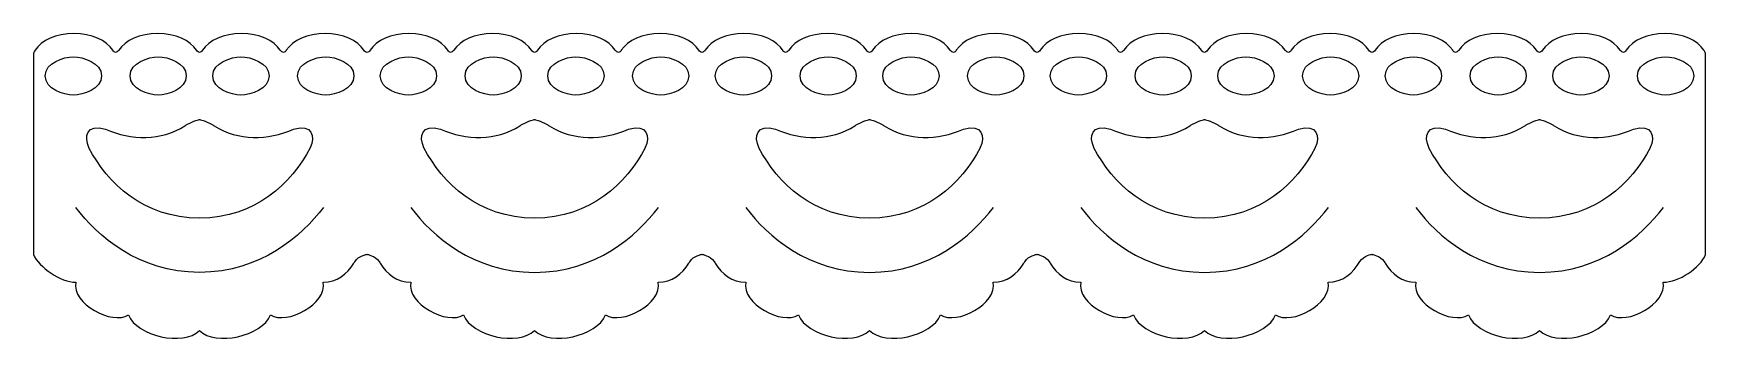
# Model space of a CAD drawing. Header units: centimetres. Extents: x -10.39 to -0.87, y -2.06 to -0.27.
import ezdxf

# ---------------------------------------------------------------- set-up
doc = ezdxf.new("R2010")
doc.units = ezdxf.units.CM
doc.header["$MEASUREMENT"] = 0
doc.layers.add('Layer 1', color=7, linetype='Continuous')

msp = doc.modelspace()

# ---------------------------------------------------------------- linework, layer by layer
at = {"layer": 'Layer 1', "color": 254}
for points, knots in [([(-10.39049, -1.53353), (-10.39049, -1.53353), (-10.39049, -0.38762), (-10.39049, -0.38762), (-10.39049, -0.38762), (-10.38792, -0.38148), (-10.38488, -0.37558), (-10.38104, -0.36997), (-10.38104, -0.36997), (-10.34601, -0.31372), (-10.26007, -0.27406), (-10.15985, -0.27406), (-10.15985, -0.27406), (-10.05963, -0.27406), (-9.97393, -0.31372), (-9.93866, -0.36997), (-9.93866, -0.36997), (-9.93456, -0.37791), (-9.92892, -0.38201), (-9.92281, -0.38225), (-9.92281, -0.38225), (-9.91717, -0.38225), (-9.91053, -0.37841), (-9.90463, -0.37048), (-9.90463, -0.37048), (-9.90437, -0.37048), (-9.90437, -0.37024), (-9.90413, -0.36998), (-9.90413, -0.36998), (-9.8691, -0.31373), (-9.7829, -0.27407), (-9.68294, -0.27407), (-9.68294, -0.27407), (-9.58269, -0.27407), (-9.49702, -0.31373), (-9.46172, -0.36998), (-9.46172, -0.36998), (-9.45585, -0.37739), (-9.44995, -0.38149), (-9.44434, -0.38202), (-9.44434, -0.38202), (-9.43873, -0.38149), (-9.43259, -0.37742), (-9.42696, -0.36998), (-9.42696, -0.36998), (-9.39169, -0.31373), (-9.30599, -0.27407), (-9.20577, -0.27407), (-9.20577, -0.27407), (-9.10555, -0.27407), (-9.01958, -0.31373), (-8.98458, -0.36998), (-8.98458, -0.36998), (-8.98432, -0.37024), (-8.98432, -0.37048), (-8.98408, -0.37048), (-8.98408, -0.37048), (-8.97818, -0.37842), (-8.97154, -0.38225), (-8.9659, -0.38225), (-8.9659, -0.38225), (-8.95976, -0.38201), (-8.95415, -0.37791), (-8.95005, -0.36997), (-8.95005, -0.36997), (-8.91475, -0.31372), (-8.82882, -0.27406), (-8.72886, -0.27406), (-8.72886, -0.27406), (-8.62861, -0.27406), (-8.54267, -0.31372), (-8.50764, -0.36997), (-8.50764, -0.36997), (-8.5033, -0.37791), (-8.4964, -0.38201), (-8.49026, -0.38225), (-8.49026, -0.38225), (-8.48412, -0.38201), (-8.47722, -0.37791), (-8.47285, -0.36997), (-8.47285, -0.36997), (-8.43782, -0.31372), (-8.35191, -0.27406), (-8.25166, -0.27406), (-8.25166, -0.27406), (-8.15167, -0.27406), (-8.06576, -0.31372), (-8.03047, -0.36997), (-8.03047, -0.36997), (-8.02637, -0.37791), (-8.02076, -0.38201), (-8.01459, -0.38225), (-8.01459, -0.38225), (-8.00895, -0.38225), (-8.00231, -0.37841), (-7.99644, -0.37048), (-7.99644, -0.37048), (-7.99618, -0.37048), (-7.99618, -0.37024), (-7.99591, -0.36998), (-7.99591, -0.36998), (-7.96088, -0.31373), (-7.87494, -0.27407), (-7.77472, -0.27407), (-7.77472, -0.27407), (-7.6745, -0.27407), (-7.58882, -0.31373), (-7.55353, -0.36998), (-7.55353, -0.36998), (-7.54789, -0.37739), (-7.54176, -0.38149), (-7.53615, -0.38202), (-7.53615, -0.38202), (-7.53051, -0.38149), (-7.52464, -0.37742), (-7.51877, -0.36998), (-7.51877, -0.36998), (-7.48347, -0.31373), (-7.3978, -0.27407), (-7.29758, -0.27407), (-7.29758, -0.27407), (-7.19759, -0.27407), (-7.11142, -0.31373), (-7.07639, -0.36998), (-7.07639, -0.36998), (-7.07613, -0.37024), (-7.07613, -0.37048), (-7.07586, -0.37048), (-7.07586, -0.37048), (-7.06999, -0.37842), (-7.06358, -0.38225), (-7.05771, -0.38225), (-7.05771, -0.38225), (-7.05157, -0.38201), (-7.04594, -0.37791), (-7.04183, -0.36997), (-7.04183, -0.36997), (-7.00656, -0.31372), (-6.92089, -0.27406), (-6.82064, -0.27406), (-6.82064, -0.27406), (-6.72039, -0.27406), (-6.63474, -0.31372), (-6.59945, -0.36997), (-6.59945, -0.36997), (-6.59511, -0.37791), (-6.58821, -0.38201), (-6.58207, -0.38225), (-6.58207, -0.38225), (-6.5762, -0.38201), (-6.56956, -0.37818), (-6.56545, -0.37101), (-6.56545, -0.37101), (-6.56519, -0.37077), (-6.56492, -0.37024), (-6.56468, -0.36998), (-6.56468, -0.36998), (-6.52965, -0.31373), (-6.44398, -0.27407), (-6.34349, -0.27407), (-6.34349, -0.27407), (-6.24197, -0.27407), (-6.155, -0.31497), (-6.12076, -0.37252), (-6.12076, -0.37252), (-6.11692, -0.37866), (-6.11182, -0.38199), (-6.10671, -0.38223), (-6.10671, -0.38223), (-6.10084, -0.38223), (-6.09417, -0.37839), (-6.08829, -0.37046), (-6.08829, -0.37046), (-6.08805, -0.37046), (-6.08805, -0.37022), (-6.08779, -0.36996), (-6.08779, -0.36996), (-6.05273, -0.31371), (-5.96682, -0.27405), (-5.8666, -0.27405), (-5.8666, -0.27405), (-5.76635, -0.27405), (-5.68068, -0.31371), (-5.64541, -0.36996), (-5.64541, -0.36996), (-5.63977, -0.37737), (-5.63364, -0.38147), (-5.628, -0.382), (-5.628, -0.382), (-5.62239, -0.38147), (-5.61649, -0.3774), (-5.61088, -0.36996), (-5.61088, -0.36996), (-5.57535, -0.31371), (-5.48994, -0.27405), (-5.38969, -0.27405), (-5.38969, -0.27405), (-5.28944, -0.27405), (-5.20326, -0.31371), (-5.1685, -0.36996), (-5.1685, -0.36996), (-5.16824, -0.37022), (-5.16824, -0.37046), (-5.168, -0.37046), (-5.168, -0.37046), (-5.16186, -0.3784), (-5.15546, -0.38223), (-5.14958, -0.38223), (-5.14958, -0.38223), (-5.14347, -0.38199), (-5.13807, -0.37789), (-5.13373, -0.36995), (-5.13373, -0.36995), (-5.0987, -0.3137), (-5.01276, -0.27404), (-4.91254, -0.27404), (-4.91254, -0.27404), (-4.81232, -0.27404), (-4.72662, -0.3137), (-4.69135, -0.36995), (-4.69135, -0.36995), (-4.68725, -0.37789), (-4.68011, -0.38199), (-4.67397, -0.38223), (-4.67397, -0.38223), (-4.66807, -0.38199), (-4.66093, -0.37789), (-4.65685, -0.36995), (-4.65685, -0.36995), (-4.62155, -0.3137), (-4.53588, -0.27404), (-4.43566, -0.27404), (-4.43566, -0.27404), (-4.33541, -0.27404), (-4.24947, -0.3137), (-4.21447, -0.36995), (-4.21447, -0.36995), (-4.2101, -0.37789), (-4.2045, -0.38199), (-4.19859, -0.38223), (-4.19859, -0.38223), (-4.19272, -0.38223), (-4.18605, -0.37839), (-4.18017, -0.37046), (-4.18017, -0.37046), (-4.17991, -0.37046), (-4.17991, -0.37022), (-4.17964, -0.36996), (-4.17964, -0.36996), (-4.14461, -0.31371), (-4.05867, -0.27405), (-3.95845, -0.27405), (-3.95845, -0.27405), (-3.85823, -0.27405), (-3.77255, -0.31371), (-3.73726, -0.36996), (-3.73726, -0.36996), (-3.73162, -0.37763), (-3.72551, -0.38171), (-3.71988, -0.382), (-3.71988, -0.382), (-3.71451, -0.38147), (-3.70837, -0.3774), (-3.70276, -0.36996), (-3.70276, -0.36996), (-3.66746, -0.31371), (-3.58179, -0.27405), (-3.48157, -0.27405), (-3.48157, -0.27405), (-3.38135, -0.27405), (-3.29541, -0.31371), (-3.26038, -0.36996), (-3.26038, -0.36996), (-3.26038, -0.36996), (-3.26012, -0.37022), (-3.26012, -0.37022), (-3.26012, -0.37022), (-3.25372, -0.37816), (-3.24758, -0.38223), (-3.24144, -0.38223), (-3.24144, -0.38223), (-3.23554, -0.38199), (-3.22993, -0.37789), (-3.22559, -0.36995), (-3.22559, -0.36995), (-3.19056, -0.3137), (-3.10462, -0.27404), (-3.00437, -0.27404), (-3.00437, -0.27404), (-2.90412, -0.27404), (-2.81847, -0.3137), (-2.78318, -0.36995), (-2.78318, -0.36995), (-2.77908, -0.37789), (-2.77194, -0.38199), (-2.76606, -0.38223), (-2.76606, -0.38223), (-2.75992, -0.38199), (-2.75278, -0.37789), (-2.74868, -0.36995), (-2.74868, -0.36995), (-2.71341, -0.3137), (-2.62771, -0.27404), (-2.52749, -0.27404), (-2.52749, -0.27404), (-2.42727, -0.27404), (-2.34133, -0.3137), (-2.3063, -0.36995), (-2.3063, -0.36995), (-2.30196, -0.37789), (-2.29659, -0.38199), (-2.29045, -0.38223), (-2.29045, -0.38223), (-2.28455, -0.38223), (-2.27817, -0.37839), (-2.27203, -0.37046), (-2.27203, -0.37046), (-2.27177, -0.37046), (-2.27177, -0.37022), (-2.2715, -0.36996), (-2.2715, -0.36996), (-2.23647, -0.31371), (-2.15056, -0.27405), (-2.05031, -0.27405), (-2.05031, -0.27405), (-1.95006, -0.27405), (-1.86465, -0.31371), (-1.82912, -0.36996), (-1.82912, -0.36996), (-1.82351, -0.37763), (-1.81735, -0.38171), (-1.81174, -0.382), (-1.81174, -0.382), (-1.80637, -0.38147), (-1.80023, -0.3774), (-1.79459, -0.36996), (-1.79459, -0.36996), (-1.75932, -0.31371), (-1.67362, -0.27405), (-1.5734, -0.27405), (-1.5734, -0.27405), (-1.47318, -0.27405), (-1.38724, -0.31371), (-1.35221, -0.36996), (-1.35221, -0.36996), (-1.35221, -0.36996), (-1.35197, -0.37022), (-1.35197, -0.37022), (-1.35197, -0.37022), (-1.34583, -0.37816), (-1.33943, -0.38223), (-1.33329, -0.38223), (-1.33329, -0.38223), (-1.32742, -0.38199), (-1.32178, -0.37789), (-1.31744, -0.36995), (-1.31744, -0.36995), (-1.28241, -0.3137), (-1.19647, -0.27404), (-1.09649, -0.27404), (-1.09649, -0.27404), (-0.996, -0.27404), (-0.91033, -0.3137), (-0.8753, -0.36995), (-0.8753, -0.36995), (-0.87504, -0.37021), (-0.8748, -0.37072), (-0.87453, -0.37098), (-0.87453, -0.37098), (-0.87122, -0.37635), (-0.86813, -0.38199), (-0.86583, -0.38762), (-0.86583, -0.38762), (-0.86583, -0.38762), (-0.86583, -1.53353), (-0.86583, -1.53353), (-0.86583, -1.53353), (-0.89552, -1.6092), (-1.01926, -1.69104), (-1.10673, -1.69104), (-1.10673, -1.69104), (-1.08321, -1.81354), (-1.31541, -1.93731), (-1.40695, -1.87672), (-1.40695, -1.87672), (-1.45529, -1.99896), (-1.72072, -2.05722), (-1.81203, -1.96596), (-1.81203, -1.96596), (-1.90331, -2.05721), (-2.1685, -1.99895), (-2.21684, -1.87672), (-2.21684, -1.87672), (-2.30839, -1.93731), (-2.54085, -1.81354), (-2.51706, -1.69104), (-2.51706, -1.69104), (-2.59175, -1.69104), (-2.65568, -1.64373), (-2.69097, -1.58288), (-2.69097, -1.58288), (-2.6925, -1.57955), (-2.69428, -1.5765), (-2.69608, -1.57367), (-2.69608, -1.57367), (-2.71883, -1.53938), (-2.76614, -1.53173), (-2.76614, -1.53173), (-2.76614, -1.53173), (-2.76614, -1.53173), (-2.81244, -1.53911), (-2.8352, -1.57263), (-2.8352, -1.57263), (-2.86946, -1.63811), (-2.93648, -1.69103), (-3.01496, -1.69103), (-3.01496, -1.69103), (-2.99117, -1.81353), (-3.22364, -1.9373), (-3.31518, -1.87671), (-3.31518, -1.87671), (-3.36352, -1.99895), (-3.62871, -2.05721), (-3.71999, -1.96595), (-3.71999, -1.96595), (-3.81154, -2.0572), (-4.07673, -1.99894), (-4.12507, -1.87671), (-4.12507, -1.87671), (-4.21662, -1.9373), (-4.44881, -1.81353), (-4.42529, -1.69103), (-4.42529, -1.69103), (-4.49972, -1.69103), (-4.56388, -1.64372), (-4.59917, -1.58287), (-4.59917, -1.58287), (-4.6007, -1.57927), (-4.6025, -1.57623), (-4.60454, -1.57313), (-4.60454, -1.57313), (-4.62729, -1.5394), (-4.6741, -1.53175), (-4.6741, -1.53175), (-4.6741, -1.53175), (-4.6741, -1.53175), (-4.72167, -1.5394), (-4.7439, -1.57392), (-4.7439, -1.57392), (-4.74596, -1.57675), (-4.7475, -1.57982), (-4.74903, -1.58289), (-4.74903, -1.58289), (-4.78456, -1.64374), (-4.84875, -1.69105), (-4.92291, -1.69105), (-4.92291, -1.69105), (-4.89939, -1.81355), (-5.13183, -1.93732), (-5.22313, -1.87673), (-5.22313, -1.87673), (-5.27171, -1.99897), (-5.5369, -2.05723), (-5.62821, -1.96597), (-5.62821, -1.96597), (-5.71952, -2.05722), (-5.98495, -1.99896), (-6.03329, -1.87673), (-6.03329, -1.87673), (-6.12484, -1.93732), (-6.35703, -1.81355), (-6.33351, -1.69105), (-6.33351, -1.69105), (-6.40794, -1.69105), (-6.47186, -1.64374), (-6.50739, -1.58289), (-6.50739, -1.58289), (-6.50892, -1.57929), (-6.51072, -1.57625), (-6.51276, -1.57315), (-6.51276, -1.57315), (-6.53551, -1.53942), (-6.58232, -1.53177), (-6.58232, -1.53177), (-6.58232, -1.53177), (-6.58232, -1.53177), (-6.62989, -1.53942), (-6.65214, -1.57394), (-6.65214, -1.57394), (-6.65418, -1.57677), (-6.65571, -1.57984), (-6.65725, -1.58291), (-6.65725, -1.58291), (-6.69278, -1.64376), (-6.75673, -1.69107), (-6.83113, -1.69107), (-6.83113, -1.69107), (-6.80761, -1.81357), (-7.04005, -1.93734), (-7.13135, -1.87675), (-7.13135, -1.87675), (-7.17993, -1.99899), (-7.44512, -2.05725), (-7.53643, -1.96599), (-7.53643, -1.96599), (-7.62771, -2.05724), (-7.89317, -1.99898), (-7.94151, -1.87675), (-7.94151, -1.87675), (-8.03282, -1.93734), (-8.26525, -1.81357), (-8.24173, -1.69107), (-8.24173, -1.69107), (-8.31613, -1.69107), (-8.38008, -1.64376), (-8.41561, -1.58291), (-8.41561, -1.58291), (-8.41714, -1.57931), (-8.41892, -1.57627), (-8.42098, -1.57317), (-8.42098, -1.57317), (-8.44373, -1.53944), (-8.49054, -1.53179), (-8.49054, -1.53179), (-8.49054, -1.53179), (-8.49054, -1.53179), (-8.53809, -1.53944), (-8.56034, -1.57396), (-8.56034, -1.57396), (-8.5624, -1.57679), (-8.56394, -1.57986), (-8.56545, -1.58293), (-8.56545, -1.58293), (-8.60098, -1.64378), (-8.66493, -1.69109), (-8.73936, -1.69109), (-8.73936, -1.69109), (-8.71584, -1.81359), (-8.94828, -1.93736), (-9.03958, -1.87677), (-9.03958, -1.87677), (-9.08792, -1.99901), (-9.35335, -2.05727), (-9.44466, -1.96601), (-9.44466, -1.96601), (-9.53597, -2.05726), (-9.80116, -1.999), (-9.84974, -1.87677), (-9.84974, -1.87677), (-9.94105, -1.93736), (-10.17348, -1.81359), (-10.14996, -1.69109), (-10.14996, -1.69109), (-10.23423, -1.69103), (-10.35903, -1.60589), (-10.39049, -1.53353)], [0, 0, 0, 0, 0.0071429, 0.0071429, 0.0071429, 0.0071429, 0.0142857, 0.0142857, 0.0142857, 0.0142857, 0.0214286, 0.0214286, 0.0214286, 0.0214286, 0.0285714, 0.0285714, 0.0285714, 0.0285714, 0.0357143, 0.0357143, 0.0357143, 0.0357143, 0.0428571, 0.0428571, 0.0428571, 0.0428571, 0.05, 0.05, 0.05, 0.05, 0.0571429, 0.0571429, 0.0571429, 0.0571429, 0.0642857, 0.0642857, 0.0642857, 0.0642857, 0.0714286, 0.0714286, 0.0714286, 0.0714286, 0.0785714, 0.0785714, 0.0785714, 0.0785714, 0.0857143, 0.0857143, 0.0857143, 0.0857143, 0.0928571, 0.0928571, 0.0928571, 0.0928571, 0.1, 0.1, 0.1, 0.1, 0.1071429, 0.1071429, 0.1071429, 0.1071429, 0.1142857, 0.1142857, 0.1142857, 0.1142857, 0.1214286, 0.1214286, 0.1214286, 0.1214286, 0.1285714, 0.1285714, 0.1285714, 0.1285714, 0.1357143, 0.1357143, 0.1357143, 0.1357143, 0.1428571, 0.1428571, 0.1428571, 0.1428571, 0.15, 0.15, 0.15, 0.15, 0.1571429, 0.1571429, 0.1571429, 0.1571429, 0.1642857, 0.1642857, 0.1642857, 0.1642857, 0.1714286, 0.1714286, 0.1714286, 0.1714286, 0.1785714, 0.1785714, 0.1785714, 0.1785714, 0.1857143, 0.1857143, 0.1857143, 0.1857143, 0.1928571, 0.1928571, 0.1928571, 0.1928571, 0.2, 0.2, 0.2, 0.2, 0.2071429, 0.2071429, 0.2071429, 0.2071429, 0.2142857, 0.2142857, 0.2142857, 0.2142857, 0.2214286, 0.2214286, 0.2214286, 0.2214286, 0.2285714, 0.2285714, 0.2285714, 0.2285714, 0.2357143, 0.2357143, 0.2357143, 0.2357143, 0.2428571, 0.2428571, 0.2428571, 0.2428571, 0.25, 0.25, 0.25, 0.25, 0.2571429, 0.2571429, 0.2571429, 0.2571429, 0.2642857, 0.2642857, 0.2642857, 0.2642857, 0.2714286, 0.2714286, 0.2714286, 0.2714286, 0.2785714, 0.2785714, 0.2785714, 0.2785714, 0.2857143, 0.2857143, 0.2857143, 0.2857143, 0.2928571, 0.2928571, 0.2928571, 0.2928571, 0.3, 0.3, 0.3, 0.3, 0.3071429, 0.3071429, 0.3071429, 0.3071429, 0.3142857, 0.3142857, 0.3142857, 0.3142857, 0.3214286, 0.3214286, 0.3214286, 0.3214286, 0.3285714, 0.3285714, 0.3285714, 0.3285714, 0.3357143, 0.3357143, 0.3357143, 0.3357143, 0.3428571, 0.3428571, 0.3428571, 0.3428571, 0.35, 0.35, 0.35, 0.35, 0.3571429, 0.3571429, 0.3571429, 0.3571429, 0.3642857, 0.3642857, 0.3642857, 0.3642857, 0.3714286, 0.3714286, 0.3714286, 0.3714286, 0.3785714, 0.3785714, 0.3785714, 0.3785714, 0.3857143, 0.3857143, 0.3857143, 0.3857143, 0.3928571, 0.3928571, 0.3928571, 0.3928571, 0.4, 0.4, 0.4, 0.4, 0.4071429, 0.4071429, 0.4071429, 0.4071429, 0.4142857, 0.4142857, 0.4142857, 0.4142857, 0.4214286, 0.4214286, 0.4214286, 0.4214286, 0.4285714, 0.4285714, 0.4285714, 0.4285714, 0.4357143, 0.4357143, 0.4357143, 0.4357143, 0.4428571, 0.4428571, 0.4428571, 0.4428571, 0.45, 0.45, 0.45, 0.45, 0.4571429, 0.4571429, 0.4571429, 0.4571429, 0.4642857, 0.4642857, 0.4642857, 0.4642857, 0.4714286, 0.4714286, 0.4714286, 0.4714286, 0.4785714, 0.4785714, 0.4785714, 0.4785714, 0.4857143, 0.4857143, 0.4857143, 0.4857143, 0.4928571, 0.4928571, 0.4928571, 0.4928571, 0.5, 0.5, 0.5, 0.5, 0.5071429, 0.5071429, 0.5071429, 0.5071429, 0.5142857, 0.5142857, 0.5142857, 0.5142857, 0.5214286, 0.5214286, 0.5214286, 0.5214286, 0.5285714, 0.5285714, 0.5285714, 0.5285714, 0.5357143, 0.5357143, 0.5357143, 0.5357143, 0.5428571, 0.5428571, 0.5428571, 0.5428571, 0.55, 0.55, 0.55, 0.55, 0.5571429, 0.5571429, 0.5571429, 0.5571429, 0.5642857, 0.5642857, 0.5642857, 0.5642857, 0.5714286, 0.5714286, 0.5714286, 0.5714286, 0.5785714, 0.5785714, 0.5785714, 0.5785714, 0.5857143, 0.5857143, 0.5857143, 0.5857143, 0.5928571, 0.5928571, 0.5928571, 0.5928571, 0.6, 0.6, 0.6, 0.6, 0.6071429, 0.6071429, 0.6071429, 0.6071429, 0.6142857, 0.6142857, 0.6142857, 0.6142857, 0.6214286, 0.6214286, 0.6214286, 0.6214286, 0.6285714, 0.6285714, 0.6285714, 0.6285714, 0.6357143, 0.6357143, 0.6357143, 0.6357143, 0.6428571, 0.6428571, 0.6428571, 0.6428571, 0.65, 0.65, 0.65, 0.65, 0.6571429, 0.6571429, 0.6571429, 0.6571429, 0.6642857, 0.6642857, 0.6642857, 0.6642857, 0.6714286, 0.6714286, 0.6714286, 0.6714286, 0.6785714, 0.6785714, 0.6785714, 0.6785714, 0.6857143, 0.6857143, 0.6857143, 0.6857143, 0.6928571, 0.6928571, 0.6928571, 0.6928571, 0.7, 0.7, 0.7, 0.7, 0.7071429, 0.7071429, 0.7071429, 0.7071429, 0.7142857, 0.7142857, 0.7142857, 0.7142857, 0.7214286, 0.7214286, 0.7214286, 0.7214286, 0.7285714, 0.7285714, 0.7285714, 0.7285714, 0.7357143, 0.7357143, 0.7357143, 0.7357143, 0.7428571, 0.7428571, 0.7428571, 0.7428571, 0.75, 0.75, 0.75, 0.75, 0.7571429, 0.7571429, 0.7571429, 0.7571429, 0.7642857, 0.7642857, 0.7642857, 0.7642857, 0.7714286, 0.7714286, 0.7714286, 0.7714286, 0.7785714, 0.7785714, 0.7785714, 0.7785714, 0.7857143, 0.7857143, 0.7857143, 0.7857143, 0.7928571, 0.7928571, 0.7928571, 0.7928571, 0.8, 0.8, 0.8, 0.8, 0.8071429, 0.8071429, 0.8071429, 0.8071429, 0.8142857, 0.8142857, 0.8142857, 0.8142857, 0.8214286, 0.8214286, 0.8214286, 0.8214286, 0.8285714, 0.8285714, 0.8285714, 0.8285714, 0.8357143, 0.8357143, 0.8357143, 0.8357143, 0.8428571, 0.8428571, 0.8428571, 0.8428571, 0.85, 0.85, 0.85, 0.85, 0.8571429, 0.8571429, 0.8571429, 0.8571429, 0.8642857, 0.8642857, 0.8642857, 0.8642857, 0.8714286, 0.8714286, 0.8714286, 0.8714286, 0.8785714, 0.8785714, 0.8785714, 0.8785714, 0.8857143, 0.8857143, 0.8857143, 0.8857143, 0.8928571, 0.8928571, 0.8928571, 0.8928571, 0.9, 0.9, 0.9, 0.9, 0.9071429, 0.9071429, 0.9071429, 0.9071429, 0.9142857, 0.9142857, 0.9142857, 0.9142857, 0.9214286, 0.9214286, 0.9214286, 0.9214286, 0.9285714, 0.9285714, 0.9285714, 0.9285714, 0.9357143, 0.9357143, 0.9357143, 0.9357143, 0.9428571, 0.9428571, 0.9428571, 0.9428571, 0.95, 0.95, 0.95, 0.95, 0.9571429, 0.9571429, 0.9571429, 0.9571429, 0.9642857, 0.9642857, 0.9642857, 0.9642857, 0.9714286, 0.9714286, 0.9714286, 0.9714286, 0.9785714, 0.9785714, 0.9785714, 0.9785714, 0.9857143, 0.9857143, 0.9857143, 0.9857143, 1, 1, 1, 1]), ([(-10.323, -0.51573), (-10.323, -0.59143), (-10.21841, -0.62466), (-10.1629, -0.62466), (-10.1629, -0.62466), (-10.10715, -0.62466), (-10.00256, -0.59143), (-10.00256, -0.51573), (-10.00256, -0.51573), (-10.00256, -0.44027), (-10.10715, -0.40704), (-10.1629, -0.40704), (-10.1629, -0.40704), (-10.21838, -0.40704), (-10.323, -0.44029), (-10.323, -0.51573)], [0, 0, 0, 0, 0.2, 0.2, 0.2, 0.2, 0.4, 0.4, 0.4, 0.4, 0.6, 0.6, 0.6, 0.6, 1, 1, 1, 1]), ([(-9.51975, -0.51573), (-9.51975, -0.44027), (-9.62437, -0.40704), (-9.67985, -0.40704), (-9.67985, -0.40704), (-9.73533, -0.40704), (-9.84019, -0.44027), (-9.84019, -0.51573), (-9.84019, -0.51573), (-9.84019, -0.59143), (-9.73534, -0.62466), (-9.67985, -0.62466), (-9.67985, -0.62466), (-9.62436, -0.62466), (-9.51975, -0.59142), (-9.51975, -0.51573)], [0, 0, 0, 0, 0.2, 0.2, 0.2, 0.2, 0.4, 0.4, 0.4, 0.4, 0.6, 0.6, 0.6, 0.6, 1, 1, 1, 1]), ([(-9.04845, -0.51573), (-9.04845, -0.44027), (-9.15304, -0.40704), (-9.20879, -0.40704), (-9.20879, -0.40704), (-9.26427, -0.40704), (-9.36886, -0.44027), (-9.36886, -0.51573), (-9.36886, -0.51573), (-9.36886, -0.59143), (-9.26427, -0.62466), (-9.20879, -0.62466), (-9.20879, -0.62466), (-9.15304, -0.62466), (-9.04845, -0.59142), (-9.04845, -0.51573)], [0, 0, 0, 0, 0.2, 0.2, 0.2, 0.2, 0.4, 0.4, 0.4, 0.4, 0.6, 0.6, 0.6, 0.6, 1, 1, 1, 1]), ([(-8.56563, -0.51573), (-8.56563, -0.44027), (-8.67025, -0.40704), (-8.72573, -0.40704), (-8.72573, -0.40704), (-8.78121, -0.40704), (-8.88607, -0.44027), (-8.88607, -0.51573), (-8.88607, -0.51573), (-8.88607, -0.59143), (-8.78122, -0.62466), (-8.72573, -0.62466), (-8.72573, -0.62466), (-8.67024, -0.62466), (-8.56563, -0.59142), (-8.56563, -0.51573)], [0, 0, 0, 0, 0.2, 0.2, 0.2, 0.2, 0.4, 0.4, 0.4, 0.4, 0.6, 0.6, 0.6, 0.6, 1, 1, 1, 1]), ([(-8.09433, -0.51573), (-8.09433, -0.44027), (-8.19918, -0.40704), (-8.25467, -0.40704), (-8.25467, -0.40704), (-8.31016, -0.40704), (-8.41474, -0.44027), (-8.41474, -0.51573), (-8.41474, -0.51573), (-8.41474, -0.59143), (-8.31015, -0.62466), (-8.25467, -0.62466), (-8.25467, -0.62466), (-8.19919, -0.62466), (-8.09433, -0.59142), (-8.09433, -0.51573)], [0, 0, 0, 0, 0.2, 0.2, 0.2, 0.2, 0.4, 0.4, 0.4, 0.4, 0.6, 0.6, 0.6, 0.6, 1, 1, 1, 1]), ([(-7.61155, -0.51573), (-7.61155, -0.44027), (-7.71614, -0.40704), (-7.77162, -0.40704), (-7.77162, -0.40704), (-7.82737, -0.40704), (-7.93198, -0.44027), (-7.93198, -0.51573), (-7.93198, -0.51573), (-7.93198, -0.59143), (-7.82739, -0.62466), (-7.77162, -0.62466), (-7.77162, -0.62466), (-7.71611, -0.62466), (-7.61155, -0.59142), (-7.61155, -0.51573)], [0, 0, 0, 0, 0.2, 0.2, 0.2, 0.2, 0.4, 0.4, 0.4, 0.4, 0.6, 0.6, 0.6, 0.6, 1, 1, 1, 1]), ([(-7.14022, -0.51573), (-7.14022, -0.44027), (-7.24507, -0.40704), (-7.30056, -0.40704), (-7.30056, -0.40704), (-7.35607, -0.40704), (-7.46063, -0.44027), (-7.46063, -0.51573), (-7.46063, -0.51573), (-7.46063, -0.59143), (-7.35604, -0.62466), (-7.30056, -0.62466), (-7.30056, -0.62466), (-7.24507, -0.62466), (-7.14022, -0.59142), (-7.14022, -0.51573)], [0, 0, 0, 0, 0.2, 0.2, 0.2, 0.2, 0.4, 0.4, 0.4, 0.4, 0.6, 0.6, 0.6, 0.6, 1, 1, 1, 1]), ([(-6.65743, -0.51573), (-6.65743, -0.44027), (-6.76202, -0.40704), (-6.8175, -0.40704), (-6.8175, -0.40704), (-6.87325, -0.40704), (-6.97784, -0.44027), (-6.97784, -0.51573), (-6.97784, -0.51573), (-6.97784, -0.59143), (-6.87325, -0.62466), (-6.8175, -0.62466), (-6.8175, -0.62466), (-6.762, -0.62466), (-6.65743, -0.59142), (-6.65743, -0.51573)], [0, 0, 0, 0, 0.2, 0.2, 0.2, 0.2, 0.4, 0.4, 0.4, 0.4, 0.6, 0.6, 0.6, 0.6, 1, 1, 1, 1]), ([(-6.18613, -0.51573), (-6.18613, -0.44027), (-6.29096, -0.40704), (-6.34647, -0.40704), (-6.34647, -0.40704), (-6.40195, -0.40704), (-6.50654, -0.44027), (-6.50654, -0.51573), (-6.50654, -0.51573), (-6.50654, -0.59143), (-6.40195, -0.62466), (-6.34647, -0.62466), (-6.34647, -0.62466), (-6.29096, -0.62466), (-6.18613, -0.59142), (-6.18613, -0.51573)], [0, 0, 0, 0, 0.2, 0.2, 0.2, 0.2, 0.4, 0.4, 0.4, 0.4, 0.6, 0.6, 0.6, 0.6, 1, 1, 1, 1]), ([(-5.70329, -0.51573), (-5.70329, -0.44027), (-5.80814, -0.40704), (-5.86363, -0.40704), (-5.86363, -0.40704), (-5.91912, -0.40704), (-6.0237, -0.44027), (-6.0237, -0.51573), (-6.0237, -0.51573), (-6.0237, -0.59143), (-5.91911, -0.62466), (-5.86363, -0.62466), (-5.86363, -0.62466), (-5.80815, -0.62466), (-5.70329, -0.59142), (-5.70329, -0.51573)], [0, 0, 0, 0, 0.2, 0.2, 0.2, 0.2, 0.4, 0.4, 0.4, 0.4, 0.6, 0.6, 0.6, 0.6, 1, 1, 1, 1]), ([(-5.23199, -0.51573), (-5.23199, -0.44027), (-5.33684, -0.40704), (-5.39233, -0.40704), (-5.39233, -0.40704), (-5.44782, -0.40704), (-5.55243, -0.44027), (-5.55243, -0.51573), (-5.55243, -0.51573), (-5.55243, -0.59143), (-5.44781, -0.62466), (-5.39233, -0.62466), (-5.39233, -0.62466), (-5.33685, -0.62466), (-5.23199, -0.59142), (-5.23199, -0.51573)], [0, 0, 0, 0, 0.2, 0.2, 0.2, 0.2, 0.4, 0.4, 0.4, 0.4, 0.6, 0.6, 0.6, 0.6, 1, 1, 1, 1]), ([(-4.74918, -0.51573), (-4.74918, -0.44027), (-4.85403, -0.40704), (-4.90952, -0.40704), (-4.90952, -0.40704), (-4.96503, -0.40704), (-5.06959, -0.44027), (-5.06959, -0.51573), (-5.06959, -0.51573), (-5.06959, -0.59143), (-4.965, -0.62466), (-4.90952, -0.62466), (-4.90952, -0.62466), (-4.85403, -0.62466), (-4.74918, -0.59142), (-4.74918, -0.51573)], [0, 0, 0, 0, 0.2, 0.2, 0.2, 0.2, 0.4, 0.4, 0.4, 0.4, 0.6, 0.6, 0.6, 0.6, 1, 1, 1, 1]), ([(-4.27814, -0.51573), (-4.27814, -0.44027), (-4.38273, -0.40704), (-4.43821, -0.40704), (-4.43821, -0.40704), (-4.49369, -0.40704), (-4.59855, -0.44027), (-4.59855, -0.51573), (-4.59855, -0.51573), (-4.59855, -0.59143), (-4.4937, -0.62466), (-4.43821, -0.62466), (-4.43821, -0.62466), (-4.38272, -0.62466), (-4.27814, -0.59142), (-4.27814, -0.51573)], [0, 0, 0, 0, 0.2, 0.2, 0.2, 0.2, 0.4, 0.4, 0.4, 0.4, 0.6, 0.6, 0.6, 0.6, 1, 1, 1, 1]), ([(-3.79509, -0.51573), (-3.79509, -0.44027), (-3.89992, -0.40704), (-3.95543, -0.40704), (-3.95543, -0.40704), (-4.01091, -0.40704), (-4.1155, -0.44027), (-4.1155, -0.51573), (-4.1155, -0.51573), (-4.1155, -0.59143), (-4.01091, -0.62466), (-3.95543, -0.62466), (-3.95543, -0.62466), (-3.89992, -0.62466), (-3.79509, -0.59142), (-3.79509, -0.51573)], [0, 0, 0, 0, 0.2, 0.2, 0.2, 0.2, 0.4, 0.4, 0.4, 0.4, 0.6, 0.6, 0.6, 0.6, 1, 1, 1, 1]), ([(-3.32405, -0.51573), (-3.32405, -0.44027), (-3.42864, -0.40704), (-3.48412, -0.40704), (-3.48412, -0.40704), (-3.53963, -0.40704), (-3.64422, -0.44027), (-3.64422, -0.51573), (-3.64422, -0.51573), (-3.64422, -0.59143), (-3.53963, -0.62466), (-3.48412, -0.62466), (-3.48412, -0.62466), (-3.42862, -0.62466), (-3.32405, -0.59142), (-3.32405, -0.51573)], [0, 0, 0, 0, 0.2, 0.2, 0.2, 0.2, 0.4, 0.4, 0.4, 0.4, 0.6, 0.6, 0.6, 0.6, 1, 1, 1, 1]), ([(-2.84098, -0.51573), (-2.84098, -0.44027), (-2.94583, -0.40704), (-3.00132, -0.40704), (-3.00132, -0.40704), (-3.05681, -0.40704), (-3.16142, -0.44027), (-3.16142, -0.51573), (-3.16142, -0.51573), (-3.16142, -0.59143), (-3.0568, -0.62466), (-3.00132, -0.62466), (-3.00132, -0.62466), (-2.94584, -0.62466), (-2.84098, -0.59142), (-2.84098, -0.51573)], [0, 0, 0, 0, 0.2, 0.2, 0.2, 0.2, 0.4, 0.4, 0.4, 0.4, 0.6, 0.6, 0.6, 0.6, 1, 1, 1, 1]), ([(-2.36994, -0.51573), (-2.36994, -0.44027), (-2.47453, -0.40704), (-2.53001, -0.40704), (-2.53001, -0.40704), (-2.58549, -0.40704), (-2.69035, -0.44027), (-2.69035, -0.51573), (-2.69035, -0.51573), (-2.69035, -0.59143), (-2.58552, -0.62466), (-2.53001, -0.62466), (-2.53001, -0.62466), (-2.4745, -0.62466), (-2.36994, -0.59142), (-2.36994, -0.51573)], [0, 0, 0, 0, 0.2, 0.2, 0.2, 0.2, 0.4, 0.4, 0.4, 0.4, 0.6, 0.6, 0.6, 0.6, 1, 1, 1, 1]), ([(-1.88713, -0.51573), (-1.88713, -0.44027), (-1.99172, -0.40704), (-2.0472, -0.40704), (-2.0472, -0.40704), (-2.10268, -0.40704), (-2.20754, -0.44027), (-2.20754, -0.51573), (-2.20754, -0.51573), (-2.20754, -0.59143), (-2.10269, -0.62466), (-2.0472, -0.62466), (-2.0472, -0.62466), (-1.99171, -0.62466), (-1.88713, -0.59142), (-1.88713, -0.51573)], [0, 0, 0, 0, 0.2, 0.2, 0.2, 0.2, 0.4, 0.4, 0.4, 0.4, 0.6, 0.6, 0.6, 0.6, 1, 1, 1, 1]), ([(-1.41583, -0.51573), (-1.41583, -0.44027), (-1.52042, -0.40704), (-1.57593, -0.40704), (-1.57593, -0.40704), (-1.63141, -0.40704), (-1.73627, -0.44027), (-1.73627, -0.51573), (-1.73627, -0.51573), (-1.73627, -0.59143), (-1.63142, -0.62466), (-1.57593, -0.62466), (-1.57593, -0.62466), (-1.52041, -0.62466), (-1.41583, -0.59142), (-1.41583, -0.51573)], [0, 0, 0, 0, 0.2, 0.2, 0.2, 0.2, 0.4, 0.4, 0.4, 0.4, 0.6, 0.6, 0.6, 0.6, 1, 1, 1, 1]), ([(-0.93301, -0.51573), (-0.93301, -0.44027), (-1.0376, -0.40704), (-1.09308, -0.40704), (-1.09308, -0.40704), (-1.14856, -0.40704), (-1.25342, -0.44027), (-1.25342, -0.51573), (-1.25342, -0.51573), (-1.25342, -0.59143), (-1.14857, -0.62466), (-1.09308, -0.62466), (-1.09308, -0.62466), (-1.03759, -0.62466), (-0.93301, -0.59142), (-0.93301, -0.51573)], [0, 0, 0, 0, 0.2, 0.2, 0.2, 0.2, 0.4, 0.4, 0.4, 0.4, 0.6, 0.6, 0.6, 0.6, 1, 1, 1, 1]), ([(-9.98031, -0.81979), (-10.08823, -0.78526), (-10.10382, -0.8617), (-10.07442, -0.92412), (-10.07442, -0.92412), (-10.07442, -0.92438), (-10.07418, -0.92438), (-10.07418, -0.92465), (-10.07418, -0.92465), (-9.96832, -1.12769), (-9.76425, -1.3256), (-9.44431, -1.3256), (-9.44431, -1.3256), (-9.12437, -1.3256), (-8.92033, -1.12769), (-8.8142, -0.92465), (-8.8142, -0.92465), (-8.8142, -0.92465), (-8.81445, -0.92464), (-8.81445, -0.92464), (-8.81445, -0.92464), (-8.78455, -0.86222), (-8.80014, -0.78526), (-8.90832, -0.81979), (-8.90832, -0.81979), (-9.05818, -0.88371), (-9.22259, -0.88729), (-9.36121, -0.8001), (-9.36121, -0.8001), (-9.36608, -0.79677), (-9.37092, -0.7937), (-9.37579, -0.79087), (-9.37579, -0.79087), (-9.40982, -0.77145), (-9.44432, -0.76454), (-9.44432, -0.76454), (-9.44432, -0.76454), (-9.44432, -0.76454), (-9.47885, -0.77145), (-9.51285, -0.79087), (-9.51285, -0.79087), (-9.51772, -0.7937), (-9.52259, -0.79677), (-9.52743, -0.8001), (-9.52743, -0.8001), (-9.66601, -0.88731), (-9.83045, -0.88371), (-9.98031, -0.81979)], [0, 0, 0, 0, 0.0769231, 0.0769231, 0.0769231, 0.0769231, 0.1538462, 0.1538462, 0.1538462, 0.1538462, 0.2307692, 0.2307692, 0.2307692, 0.2307692, 0.3076923, 0.3076923, 0.3076923, 0.3076923, 0.3846154, 0.3846154, 0.3846154, 0.3846154, 0.4615385, 0.4615385, 0.4615385, 0.4615385, 0.5384615, 0.5384615, 0.5384615, 0.5384615, 0.6153846, 0.6153846, 0.6153846, 0.6153846, 0.6923077, 0.6923077, 0.6923077, 0.6923077, 0.7692308, 0.7692308, 0.7692308, 0.7692308, 0.8461538, 0.8461538, 0.8461538, 0.8461538, 1, 1, 1, 1]), ([(-7.60461, -0.79089), (-7.60948, -0.79372), (-7.61432, -0.79679), (-7.61919, -0.80012), (-7.61919, -0.80012), (-7.75778, -0.8873), (-7.92224, -0.88373), (-8.07208, -0.81981), (-8.07208, -0.81981), (-8.18024, -0.78528), (-8.19585, -0.86225), (-8.16593, -0.92466), (-8.16593, -0.92466), (-8.16593, -0.92466), (-8.16619, -0.92467), (-8.16619, -0.92467), (-8.16619, -0.92467), (-8.06007, -1.12771), (-7.85599, -1.32562), (-7.53608, -1.32562), (-7.53608, -1.32562), (-7.21641, -1.32562), (-7.0121, -1.12771), (-6.90624, -0.92467), (-6.90624, -0.92467), (-6.90624, -0.92441), (-6.90598, -0.92441), (-6.90598, -0.92414), (-6.90598, -0.92414), (-6.87658, -0.86172), (-6.89217, -0.78526), (-7.00009, -0.81981), (-7.00009, -0.81981), (-7.14995, -0.88373), (-7.31436, -0.88731), (-7.45298, -0.80012), (-7.45298, -0.80012), (-7.45785, -0.79679), (-7.46269, -0.79372), (-7.46756, -0.79089), (-7.46756, -0.79089), (-7.50156, -0.77147), (-7.53609, -0.76456), (-7.53609, -0.76456), (-7.53609, -0.76456), (-7.53609, -0.76456), (-7.57062, -0.77145), (-7.60461, -0.79089)], [0, 0, 0, 0, 0.0769231, 0.0769231, 0.0769231, 0.0769231, 0.1538462, 0.1538462, 0.1538462, 0.1538462, 0.2307692, 0.2307692, 0.2307692, 0.2307692, 0.3076923, 0.3076923, 0.3076923, 0.3076923, 0.3846154, 0.3846154, 0.3846154, 0.3846154, 0.4615385, 0.4615385, 0.4615385, 0.4615385, 0.5384615, 0.5384615, 0.5384615, 0.5384615, 0.6153846, 0.6153846, 0.6153846, 0.6153846, 0.6923077, 0.6923077, 0.6923077, 0.6923077, 0.7692308, 0.7692308, 0.7692308, 0.7692308, 0.8461538, 0.8461538, 0.8461538, 0.8461538, 1, 1, 1, 1]), ([(-6.25823, -0.92414), (-6.25823, -0.9244), (-6.25799, -0.9244), (-6.25799, -0.92467), (-6.25799, -0.92467), (-6.15213, -1.12771), (-5.94779, -1.32562), (-5.62788, -1.32562), (-5.62788, -1.32562), (-5.30821, -1.32562), (-5.1039, -1.12771), (-4.99804, -0.92467), (-4.99804, -0.92467), (-4.99804, -0.92441), (-4.99778, -0.92441), (-4.99778, -0.92414), (-4.99778, -0.92414), (-4.96838, -0.86172), (-4.98423, -0.78526), (-5.09216, -0.81981), (-5.09216, -0.81981), (-5.24202, -0.88373), (-5.40619, -0.88731), (-5.54478, -0.80012), (-5.54478, -0.80012), (-5.54965, -0.79679), (-5.55449, -0.79372), (-5.55936, -0.79089), (-5.55936, -0.79089), (-5.59336, -0.77147), (-5.62789, -0.76456), (-5.62789, -0.76456), (-5.62789, -0.76456), (-5.62789, -0.76456), (-5.66266, -0.77147), (-5.69668, -0.79089), (-5.69668, -0.79089), (-5.70155, -0.79372), (-5.70642, -0.79679), (-5.71102, -0.80012), (-5.71102, -0.80012), (-5.84961, -0.8873), (-6.01405, -0.88373), (-6.16391, -0.81981), (-6.16391, -0.81981), (-6.27178, -0.78526), (-6.28762, -0.86172), (-6.25823, -0.92414)], [0, 0, 0, 0, 0.0769231, 0.0769231, 0.0769231, 0.0769231, 0.1538462, 0.1538462, 0.1538462, 0.1538462, 0.2307692, 0.2307692, 0.2307692, 0.2307692, 0.3076923, 0.3076923, 0.3076923, 0.3076923, 0.3846154, 0.3846154, 0.3846154, 0.3846154, 0.4615385, 0.4615385, 0.4615385, 0.4615385, 0.5384615, 0.5384615, 0.5384615, 0.5384615, 0.6153846, 0.6153846, 0.6153846, 0.6153846, 0.6923077, 0.6923077, 0.6923077, 0.6923077, 0.7692308, 0.7692308, 0.7692308, 0.7692308, 0.8461538, 0.8461538, 0.8461538, 0.8461538, 1, 1, 1, 1]), ([(-3.6511, -0.79089), (-3.6851, -0.77147), (-3.71963, -0.76456), (-3.71963, -0.76456), (-3.71963, -0.76456), (-3.71963, -0.76456), (-3.75442, -0.77147), (-3.78842, -0.79089), (-3.78842, -0.79089), (-3.79329, -0.79372), (-3.79813, -0.79679), (-3.80273, -0.80012), (-3.80273, -0.80012), (-3.94135, -0.8873), (-4.10576, -0.88373), (-4.25562, -0.81981), (-4.25562, -0.81981), (-4.36354, -0.78528), (-4.37939, -0.86172), (-4.35, -0.92414), (-4.35, -0.92414), (-4.35, -0.9244), (-4.34974, -0.9244), (-4.34974, -0.92467), (-4.34974, -0.92467), (-4.24388, -1.12771), (-4.03954, -1.32562), (-3.71963, -1.32562), (-3.71963, -1.32562), (-3.39996, -1.32562), (-3.19565, -1.12771), (-3.08979, -0.92467), (-3.08979, -0.92467), (-3.08979, -0.92441), (-3.08953, -0.92441), (-3.08953, -0.92414), (-3.08953, -0.92414), (-3.06011, -0.86172), (-3.07598, -0.78526), (-3.18388, -0.81981), (-3.18388, -0.81981), (-3.33374, -0.88373), (-3.49818, -0.88731), (-3.63677, -0.80012), (-3.63677, -0.80012), (-3.64166, -0.79677), (-3.64626, -0.79372), (-3.6511, -0.79089)], [0, 0, 0, 0, 0.0769231, 0.0769231, 0.0769231, 0.0769231, 0.1538462, 0.1538462, 0.1538462, 0.1538462, 0.2307692, 0.2307692, 0.2307692, 0.2307692, 0.3076923, 0.3076923, 0.3076923, 0.3076923, 0.3846154, 0.3846154, 0.3846154, 0.3846154, 0.4615385, 0.4615385, 0.4615385, 0.4615385, 0.5384615, 0.5384615, 0.5384615, 0.5384615, 0.6153846, 0.6153846, 0.6153846, 0.6153846, 0.6923077, 0.6923077, 0.6923077, 0.6923077, 0.7692308, 0.7692308, 0.7692308, 0.7692308, 0.8461538, 0.8461538, 0.8461538, 0.8461538, 1, 1, 1, 1]), ([(-2.44177, -0.92414), (-2.44177, -0.9244), (-2.44151, -0.9244), (-2.44151, -0.92467), (-2.44151, -0.92467), (-2.33565, -1.12771), (-2.13131, -1.32562), (-1.81167, -1.32562), (-1.81167, -1.32562), (-1.49176, -1.32562), (-1.28742, -1.12771), (-1.18156, -0.92467), (-1.18156, -0.92467), (-1.18156, -0.92441), (-1.18132, -0.92441), (-1.18132, -0.92414), (-1.18132, -0.92414), (-1.15192, -0.86172), (-1.16775, -0.78526), (-1.27567, -0.81981), (-1.27567, -0.81981), (-1.42553, -0.88373), (-1.58994, -0.88731), (-1.72856, -0.80012), (-1.72856, -0.80012), (-1.73343, -0.79679), (-1.73803, -0.79372), (-1.7429, -0.79089), (-1.7429, -0.79089), (-1.77693, -0.77147), (-1.81169, -0.76456), (-1.81169, -0.76456), (-1.81169, -0.76456), (-1.81169, -0.76456), (-1.84622, -0.77147), (-1.88022, -0.79089), (-1.88022, -0.79089), (-1.88509, -0.79372), (-1.88993, -0.79679), (-1.8948, -0.80012), (-1.8948, -0.80012), (-2.03339, -0.8873), (-2.19756, -0.88373), (-2.34742, -0.81981), (-2.34742, -0.81981), (-2.45535, -0.78526), (-2.4712, -0.86172), (-2.44177, -0.92414)], [0, 0, 0, 0, 0.0769231, 0.0769231, 0.0769231, 0.0769231, 0.1538462, 0.1538462, 0.1538462, 0.1538462, 0.2307692, 0.2307692, 0.2307692, 0.2307692, 0.3076923, 0.3076923, 0.3076923, 0.3076923, 0.3846154, 0.3846154, 0.3846154, 0.3846154, 0.4615385, 0.4615385, 0.4615385, 0.4615385, 0.5384615, 0.5384615, 0.5384615, 0.5384615, 0.6153846, 0.6153846, 0.6153846, 0.6153846, 0.6923077, 0.6923077, 0.6923077, 0.6923077, 0.7692308, 0.7692308, 0.7692308, 0.7692308, 0.8461538, 0.8461538, 0.8461538, 0.8461538, 1, 1, 1, 1])]:
    msp.add_open_spline(points, degree=3, knots=knots, dxfattribs=at)
at = {"layer": 'Layer 1', "color": 253, "lineweight": 25}
for points in [[(-8.73904, -1.26574), (-8.86342, -1.426), (-9.09244, -1.6347), (-9.44429, -1.6347), (-9.44429, -1.6347), (-9.79613, -1.6347), (-10.02516, -1.42597), (-10.14954, -1.26574)], [(-8.24136, -1.26574), (-8.11698, -1.426), (-7.88796, -1.6347), (-7.53611, -1.6347), (-7.53611, -1.6347), (-7.18427, -1.6347), (-6.95522, -1.42597), (-6.83086, -1.26574)], [(-6.33319, -1.26574), (-6.20881, -1.426), (-5.97979, -1.6347), (-5.62794, -1.6347), (-5.62794, -1.6347), (-5.2761, -1.6347), (-5.04707, -1.42597), (-4.92269, -1.26574)], [(-4.42501, -1.26574), (-4.30063, -1.426), (-4.07161, -1.6347), (-3.71976, -1.6347), (-3.71976, -1.6347), (-3.36792, -1.6347), (-3.13889, -1.42597), (-3.01451, -1.26574)], [(-2.51684, -1.26574), (-2.39246, -1.426), (-2.16344, -1.6347), (-1.81159, -1.6347), (-1.81159, -1.6347), (-1.45975, -1.6347), (-1.2307, -1.42597), (-1.10632, -1.26574)]]:
    msp.add_open_spline(points, degree=3, knots=[0, 0, 0, 0, 0.3333333, 0.3333333, 0.3333333, 0.3333333, 1, 1, 1, 1], dxfattribs=at)

doc.saveas('drawing.dxf')
